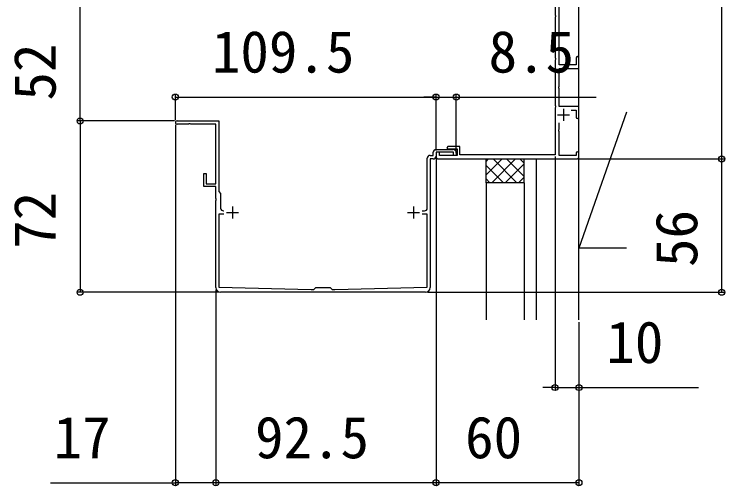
# Model space of a CAD drawing. Units: millimetres, scale not verified. Extents: x -1050 to 1050, y -1566 to 1557.
# Drawn here: x 487.8 to 786.3, y -221.5 to -23.4 of the extents above; entities that cross this region are included whole.
import ezdxf
from ezdxf.enums import TextEntityAlignment as Align

# ---------------------------------------------------------------- set-up
doc = ezdxf.new("R2010")
doc.units = ezdxf.units.MM
doc.header["$LTSCALE"] = 8
for name, color, linetype in [('0-3_YKK_11', 7, 'Continuous'), ('0-6_YKK_D', 6, 'Continuous'), ('0-8_YSS_K', 3, 'Continuous')]:
    doc.layers.add(name, color=color, linetype=linetype)
doc.styles.add('ＭＳ ゴシック', font='')
doc.styles.get('ＭＳ ゴシック').set_extended_font_data('MS Gothic')

msp = doc.modelspace()

# ---------------------------------------------------------------- linework, layer by layer
at = {"layer": '0-3_YKK_11'}
for p, q in [((718.5, -63.199), (718.5, -68.199)), ((716, -65.699), (721, -65.699)), ((665, -80.199), (672, -80.199)), ((725, -83.199), (725, -81.799)), ((661.3, -104.799), (661.3, -83.899)), ((666, -84.199), (724, -84.199)), ((579.5, -104.199), (579.5, -109.199)), ((655.5, -104.199), (655.5, -109.199)), ((575.7, -105.999), (575.8, -105.999)), ((577, -106.699), (582, -106.699)), ((653, -106.699), (658, -106.699)), ((659.2, -105.999), (660.1, -105.999)), ((660.5, -140.199), (574.5, -140.199))]:
    msp.add_line(p, q, dxfattribs=at)
for points in [[(715, 45.343), (715, -23.74), (715.12, -23.924), (715.12, -24.473), (715, -24.657), (715, -41.74), (715.12, -41.924), (715.12, -42.473), (715, -42.657), (715, -61.74), (715.12, -61.924), (715.12, -62.473), (715, -62.657), (715, -82.499), (675, -82.499), (675, -78.999), (670, -78.999), (669.5, -79.499), (670, -79.999), (673.8, -79.999), (673.8, -82.699), (666.4, -82.699), (666.4, -81.399), (665, -81.399), (665, -83.199)], [(723.8, -41.799), (723.8, -44.699), (716.7, -44.699), (716.7, -7.699), (723.8, -7.699), (723.8, -10.599)], [(725, -66.599), (725, -62.199), (716.7, -62.199), (716.7, -54.657), (716.58, -54.473), (716.58, -53.924), (716.7, -53.74), (716.7, -46.199), (725, -46.199), (725, -41.799)], [(721.773, -63.699), (723.8, -63.699), (723.8, -66.599)], [(556.2, -68.199), (573.7, -68.199), (573.7, -97.899), (574.5, -98.699), (574.5, -104.799)], [(572.5, -138.199), (572.5, -101.657), (572.62, -101.473), (572.62, -100.924), (572.5, -100.74), (572.5, -95.699), (567.5, -95.699), (567.5, -90.299), (568.5, -90.299), (568.5, -94.699), (572.5, -94.699), (572.5, -69.599), (561.958, -69.599), (561.775, -69.479), (561.225, -69.479), (561.042, -69.599), (556.2, -69.599)], [(723.8, -81.799), (723.8, -82.699), (716.7, -82.699), (716.7, -72.657), (716.58, -72.473), (716.58, -71.924), (716.7, -71.74), (716.7, -69.056)], [(662.5, -82.699), (663.8, -82.699), (663.8, -81.399)], [(673.5, -81.699), (673.5, -82.699), (672.3, -82.699), (672.3, -81.399), (665, -81.399), (665, -82.999)], [(663.8, -84.199), (662.5, -84.199), (662.5, -138.199)], [(575.8, -107.399), (573.7, -107.399), (573.7, -137.999), (612.5, -138.999), (613.7, -138.999), (614.5, -138.199), (620.5, -138.199), (621.3, -138.999), (622.5, -138.999), (661.3, -137.999), (661.3, -107.399), (659.2, -107.399)]]:
    msp.add_lwpolyline(points, dxfattribs=at)
for centre, radius, start, end in [((724.4, -41.799), 0.6, 90.00001, 179.99999), ((724.4, -41.799), 0.6, 0.00001, 89.99999), ((556.2, -68.899), 0.7, 89.99999, 270.00001), ((724.4, -66.599), 0.6, 180.00001, 269.99999), ((724.4, -66.599), 0.6, 270.00001, 359.99999), ((665, -81.399), 1.2, 90.00001, 179.99999), ((672, -81.699), 1.5, 0.00001, 89.99999), ((662.5, -83.899), 1.2, 90.00001, 179.99999), ((663.8, -82.999), 1.2, 270.00001, 359.99999), ((666, -83.199), 1, 180.00001, 269.99999), ((724.4, -81.799), 0.6, 90.00001, 179.99999), ((724, -83.199), 1, 270.00001, 359.99999), ((724.4, -81.799), 0.6, 0.00001, 89.99999), ((575.7, -104.799), 1.2, 180.00001, 269.99999), ((660.1, -104.799), 1.2, 270.00001, 359.99999), ((574.5, -138.199), 2, 180.00001, 269.99999), ((660.5, -138.199), 2, 270.00001, 359.99999)]:
    msp.add_arc(centre, radius, start, end, dxfattribs=at)
at = {"layer": '0-6_YKK_D'}
for p, q in [((785, -84.199), (785, 120.801)), ((515.5, -68.199), (515.5, -16.2)), ((555.5, -67.899), (555.5, -57.199)), ((555.5, -58.199), (665, -58.199)), ((665, -58.199), (659.9, -58.199)), ((665, -80.699), (665, -57.199)), ((665, -80.699), (665, -57.199)), ((665, -58.199), (673.5, -58.199)), ((673.5, -80.699), (673.5, -57.199)), ((673.5, -58.199), (732.291, -58.199)), ((555.2, -68.199), (514.5, -68.199)), ((555.2, -68.199), (514.5, -68.199)), ((515.5, -68.199), (515.5, -140.199)), ((555.5, -69.899), (555.5, -221.199)), ((715, -83.199), (715, -181.199)), ((665, -83.999), (665, -221.199)), ((665, -83.999), (665, -221.199)), ((725, -84.199), (786, -84.199)), ((725, -84.199), (786, -84.199)), ((785, -140.199), (785, -84.199)), ((573.5, -140.199), (514.5, -140.199)), ((572.5, -139.199), (572.5, -221.199)), ((572.5, -139.199), (572.5, -221.199)), ((661.5, -140.199), (786, -140.199)), ((725, -152.699), (725, -181.199)), ((725, -152.699), (725, -221.199)), ((715, -180.199), (709.9, -180.199)), ((715, -180.199), (725, -180.199)), ((725, -180.199), (775.2, -180.199)), ((503.056, -220.199), (555.5, -220.199)), ((572.5, -220.199), (555.5, -220.199)), ((665, -220.199), (572.5, -220.199)), ((725, -220.199), (665, -220.199))]:
    msp.add_line(p, q, dxfattribs=at)
for centre in [(555.5, -58.199), (665, -58.199), (665, -58.199), (673.5, -58.199), (515.5, -68.199), (515.5, -68.199), (785, -84.199), (785, -84.199), (515.5, -140.199), (785, -140.199), (715, -180.199), (725, -180.199), (555.5, -220.199), (572.5, -220.199), (572.5, -220.199), (665, -220.199), (665, -220.199), (725, -220.199)]:
    msp.add_circle(centre, 1.275, dxfattribs=at)
at = {"layer": '0-8_YSS_K'}
for p, q in [((725, -151.699), (725, 198.301)), ((745, -64.556), (725, -121.699)), ((686, -85.247), (687.048, -84.199)), ((686, -90.904), (692.705, -84.199)), ((688.362, -94.199), (698.362, -84.199)), ((698.94, -94.199), (688.94, -84.199)), ((694.019, -94.199), (702, -86.217)), ((702, -91.602), (694.597, -84.199)), ((702, -85.945), (700.254, -84.199)), ((702, -94.199), (702, -84.199)), ((707, -84.199), (707, -151.699)), ((693.283, -94.199), (686, -86.916)), ((699.676, -94.199), (702, -91.874)), ((687.626, -94.199), (686, -92.572)), ((686, -94.199), (686, -151.699)), ((702, -94.199), (702, -151.699))]:
    msp.add_line(p, q, dxfattribs=at)
for points in [[(745, -121.699), (725, -121.699), (725, 178.301)], [(702, -94.199), (686, -94.199), (686, -84.199)]]:
    msp.add_lwpolyline(points, dxfattribs=at)

# ---------------------------------------------------------------- texts
at = {"layer": '0-6_YKK_D', "style": 'ＭＳ ゴシック'}
for s, p in [('109.5', (570.841, -53.199)), ('8.5', (687.064, -53.199)), ('10', (736.518, -175.199)), ('17', (504.374, -215.199)), ('92.5', (588.955, -215.199)), ('60', (677.205, -215.199))]:
    msp.add_text(s, height=17.6, dxfattribs=at).set_placement(p, align=Align.BOTTOM_LEFT)
for s, p in [('52', (510.5, -59.654)), ('72', (510.5, -121.926)), ('56', (780, -129.585))]:
    msp.add_text(s, height=17.6, rotation=90, dxfattribs=at).set_placement(p, align=Align.BOTTOM_LEFT)

doc.saveas('drawing.dxf')
